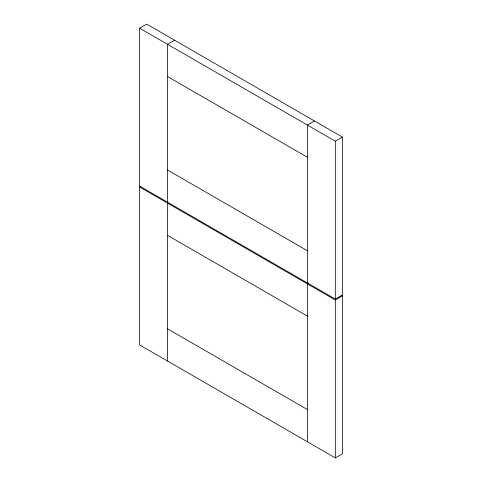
<?xml version="1.0" encoding="UTF-8"?>
<svg xmlns="http://www.w3.org/2000/svg" width="482" height="482" viewBox="0 0 482 482"><rect width="100%" height="100%" fill="white"/><g stroke="black" fill="none" stroke-linecap="round" stroke-linejoin="round"><path stroke-width="0.72" d="M139.611 28.185L146.685 24.1L342.389 137.087L342.389 294.996L335.315 299.081L139.611 186.094L139.611 28.185L335.315 141.172L342.389 137.087M174.586 40.211L167.513 44.29L167.513 202.205M341.087 295.159L342.389 295.906L342.389 453.815L335.315 457.9L139.611 344.913L139.611 187.004L140.901 186.263M314.487 120.976L307.414 125.061L307.414 282.97M308.697 283.139L307.414 283.88L307.414 441.789M139.611 187.004L335.315 299.991L342.389 295.906M167.513 76.511L307.414 157.277M167.513 169.983L307.414 250.754M167.513 235.33L307.414 316.096M167.513 328.802L307.414 409.573M335.315 141.172L335.315 299.081M335.315 299.991L335.315 457.9M167.513 203.109L167.513 361.024"/></g></svg>
